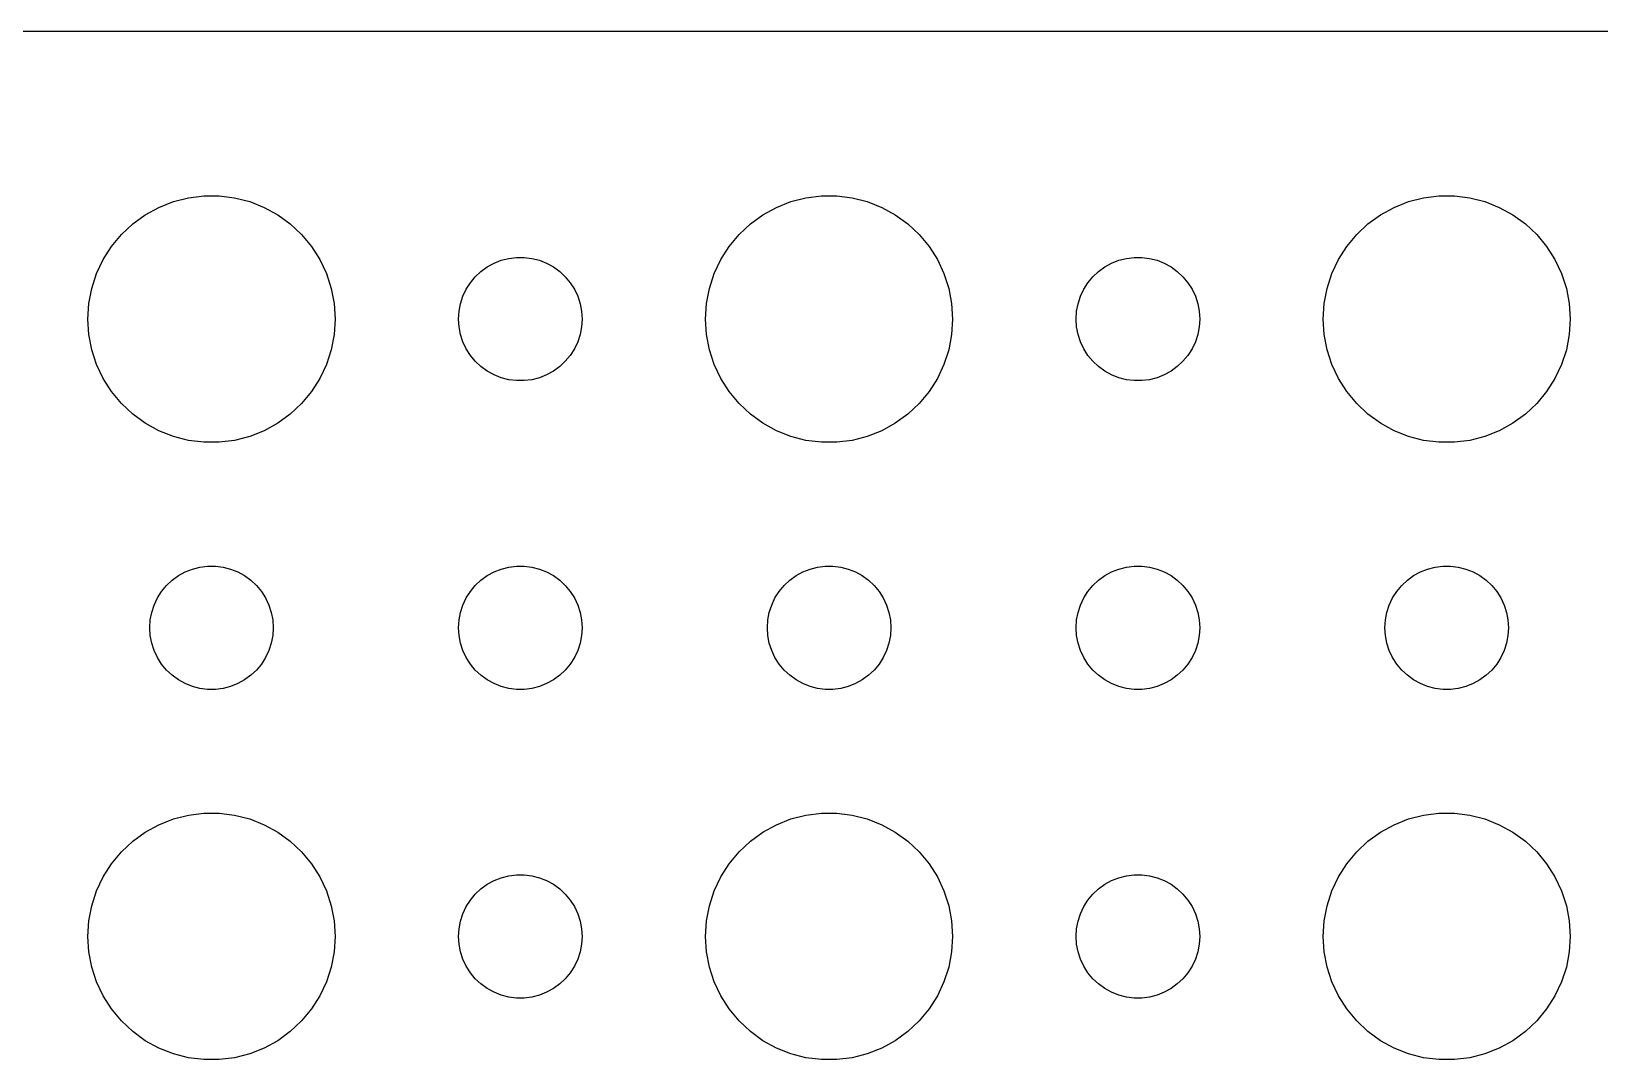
# Model space of a CAD drawing. Header units: metres. Extents: x -134 to 134, y 518 to 1078.
# Drawn here: x 63.12 to 101.21, y 711.01 to 735.99 of the extents above; entities that cross this region are included whole.
import ezdxf

# ---------------------------------------------------------------- set-up
doc = ezdxf.new("R2010")
doc.units = ezdxf.units.M

msp = doc.modelspace()

# ---------------------------------------------------------------- linework, layer by layer
for p, q in [((129.814, 735.99), (-129.814, 735.99)), ((65.8925, 731.533), (66.2227, 731.714)), ((66.2227, 731.714), (66.573, 731.853)), ((66.573, 731.853), (66.9379, 731.947)), ((66.9379, 731.947), (67.3116, 731.994)), ((67.3116, 731.994), (67.6884, 731.994)), ((67.6884, 731.994), (68.0621, 731.947)), ((68.0621, 731.947), (68.427, 731.853)), ((68.427, 731.853), (68.7773, 731.714)), ((68.7773, 731.714), (69.1075, 731.533)), ((80.8925, 731.533), (81.2227, 731.714)), ((81.2227, 731.714), (81.573, 731.853)), ((81.573, 731.853), (81.9379, 731.947)), ((81.9379, 731.947), (82.3116, 731.994)), ((82.3116, 731.994), (82.6884, 731.994)), ((82.6884, 731.994), (83.0621, 731.947)), ((83.0621, 731.947), (83.427, 731.853)), ((83.427, 731.853), (83.7773, 731.714)), ((83.7773, 731.714), (84.1075, 731.533)), ((95.8925, 731.533), (96.2227, 731.714)), ((96.2227, 731.714), (96.573, 731.853)), ((96.573, 731.853), (96.9379, 731.947)), ((96.9379, 731.947), (97.3116, 731.994)), ((97.3116, 731.994), (97.6884, 731.994)), ((97.6884, 731.994), (98.0621, 731.947)), ((98.0621, 731.947), (98.427, 731.853)), ((98.427, 731.853), (98.7773, 731.714)), ((98.7773, 731.714), (99.1075, 731.533)), ((65.3131, 731.054), (65.5877, 731.312)), ((65.5877, 731.312), (65.8925, 731.533)), ((69.1075, 731.533), (69.4123, 731.312)), ((69.4123, 731.312), (69.6869, 731.054)), ((80.3131, 731.054), (80.5877, 731.312)), ((80.5877, 731.312), (80.8925, 731.533)), ((84.1075, 731.533), (84.4123, 731.312)), ((84.4123, 731.312), (84.6869, 731.054)), ((95.3131, 731.054), (95.5877, 731.312)), ((95.5877, 731.312), (95.8925, 731.533)), ((99.1075, 731.533), (99.4123, 731.312)), ((99.4123, 731.312), (99.6869, 731.054)), ((65.073, 730.763), (65.3131, 731.054)), ((69.6869, 731.054), (69.927, 730.763)), ((80.073, 730.763), (80.3131, 731.054)), ((84.6869, 731.054), (84.927, 730.763)), ((95.073, 730.763), (95.3131, 731.054)), ((99.6869, 731.054), (99.927, 730.763)), ((64.8711, 730.445), (65.073, 730.763)), ((69.927, 730.763), (70.1289, 730.445)), ((79.8711, 730.445), (80.073, 730.763)), ((84.927, 730.763), (85.1289, 730.445)), ((94.8711, 730.445), (95.073, 730.763)), ((99.927, 730.763), (100.129, 730.445)), ((64.7107, 730.104), (64.8711, 730.445)), ((70.1289, 730.445), (70.2893, 730.104)), ((74.0439, 730.156), (74.1963, 730.266)), ((74.1963, 730.266), (74.3613, 730.357)), ((74.3613, 730.357), (74.5365, 730.427)), ((74.5365, 730.427), (74.7189, 730.473)), ((74.7189, 730.473), (74.9058, 730.497)), ((74.9058, 730.497), (75.0942, 730.497)), ((75.0942, 730.497), (75.2811, 730.473)), ((75.2811, 730.473), (75.4635, 730.427)), ((75.4635, 730.427), (75.6387, 730.357)), ((75.6387, 730.357), (75.8037, 730.266)), ((75.8037, 730.266), (75.9561, 730.156)), ((79.7107, 730.104), (79.8711, 730.445)), ((85.1289, 730.445), (85.2893, 730.104)), ((89.0439, 730.156), (89.1963, 730.266)), ((89.1963, 730.266), (89.3613, 730.357)), ((89.3613, 730.357), (89.5365, 730.427)), ((89.5365, 730.427), (89.7189, 730.473)), ((89.7189, 730.473), (89.9058, 730.497)), ((89.9058, 730.497), (90.0942, 730.497)), ((90.0942, 730.497), (90.2811, 730.473)), ((90.2811, 730.473), (90.4635, 730.427)), ((90.4635, 730.427), (90.6387, 730.357)), ((90.6387, 730.357), (90.8037, 730.266)), ((90.8037, 730.266), (90.9561, 730.156)), ((94.7107, 730.104), (94.8711, 730.445)), ((100.129, 730.445), (100.289, 730.104)), ((64.5943, 729.746), (64.7107, 730.104)), ((70.2893, 730.104), (70.4057, 729.746)), ((73.6855, 729.723), (73.7865, 729.882)), ((73.7865, 729.882), (73.9065, 730.027)), ((73.9065, 730.027), (74.0439, 730.156)), ((75.9561, 730.156), (76.0934, 730.027)), ((76.0934, 730.027), (76.2135, 729.882)), ((76.2135, 729.882), (76.3145, 729.723)), ((79.5943, 729.746), (79.7107, 730.104)), ((85.2893, 730.104), (85.4057, 729.746)), ((88.6855, 729.723), (88.7865, 729.882)), ((88.7865, 729.882), (88.9065, 730.027)), ((88.9065, 730.027), (89.0439, 730.156)), ((90.9561, 730.156), (91.0934, 730.027)), ((91.0934, 730.027), (91.2135, 729.882)), ((91.2135, 729.882), (91.3145, 729.723)), ((94.5943, 729.746), (94.7107, 730.104)), ((100.289, 730.104), (100.406, 729.746)), ((64.5237, 729.376), (64.5943, 729.746)), ((70.4057, 729.746), (70.4763, 729.376)), ((73.5471, 729.373), (73.6053, 729.552)), ((73.6053, 729.552), (73.6855, 729.723)), ((76.3145, 729.723), (76.3947, 729.552)), ((76.3947, 729.552), (76.4529, 729.373)), ((79.5237, 729.376), (79.5943, 729.746)), ((85.4057, 729.746), (85.4763, 729.376)), ((88.5471, 729.373), (88.6053, 729.552)), ((88.6053, 729.552), (88.6855, 729.723)), ((91.3145, 729.723), (91.3947, 729.552)), ((91.3947, 729.552), (91.4529, 729.373)), ((94.5237, 729.376), (94.5943, 729.746)), ((100.406, 729.746), (100.476, 729.376)), ((64.5, 729), (64.5237, 729.376)), ((70.4763, 729.376), (70.5, 729)), ((73.5, 729), (73.5118, 729.188)), ((73.5118, 729.188), (73.5471, 729.373)), ((76.4529, 729.373), (76.4882, 729.188)), ((76.4882, 729.188), (76.5, 729)), ((79.5, 729), (79.5237, 729.376)), ((85.4763, 729.376), (85.5, 729)), ((88.5, 729), (88.5118, 729.188)), ((88.5118, 729.188), (88.5471, 729.373)), ((91.4529, 729.373), (91.4882, 729.188)), ((91.4882, 729.188), (91.5, 729)), ((94.5, 729), (94.5237, 729.376)), ((100.476, 729.376), (100.5, 729)), ((64.5237, 728.624), (64.5, 729)), ((70.5, 729), (70.4763, 728.624)), ((73.5118, 728.812), (73.5, 729)), ((73.5471, 728.627), (73.5118, 728.812)), ((76.4882, 728.812), (76.4529, 728.627)), ((76.5, 729), (76.4882, 728.812)), ((79.5237, 728.624), (79.5, 729)), ((85.5, 729), (85.4763, 728.624)), ((88.5118, 728.812), (88.5, 729)), ((88.5471, 728.627), (88.5118, 728.812)), ((91.4882, 728.812), (91.4529, 728.627)), ((91.5, 729), (91.4882, 728.812)), ((94.5237, 728.624), (94.5, 729)), ((100.5, 729), (100.476, 728.624)), ((64.5943, 728.254), (64.5237, 728.624)), ((70.4763, 728.624), (70.4057, 728.254)), ((73.6053, 728.448), (73.5471, 728.627)), ((73.6855, 728.277), (73.6053, 728.448)), ((73.7865, 728.118), (73.6855, 728.277)), ((76.3145, 728.277), (76.2135, 728.118)), ((76.3947, 728.448), (76.3145, 728.277)), ((76.4529, 728.627), (76.3947, 728.448)), ((79.5943, 728.254), (79.5237, 728.624)), ((85.4763, 728.624), (85.4057, 728.254)), ((88.6053, 728.448), (88.5471, 728.627)), ((88.6855, 728.277), (88.6053, 728.448)), ((88.7865, 728.118), (88.6855, 728.277)), ((91.3145, 728.277), (91.2135, 728.118)), ((91.3947, 728.448), (91.3145, 728.277)), ((91.4529, 728.627), (91.3947, 728.448)), ((94.5943, 728.254), (94.5237, 728.624)), ((100.476, 728.624), (100.406, 728.254)), ((64.7107, 727.896), (64.5943, 728.254)), ((64.8711, 727.555), (64.7107, 727.896)), ((70.2893, 727.896), (70.1289, 727.555)), ((70.4057, 728.254), (70.2893, 727.896)), ((73.9065, 727.973), (73.7865, 728.118)), ((74.0439, 727.844), (73.9065, 727.973)), ((76.0934, 727.973), (75.9561, 727.844)), ((76.2135, 728.118), (76.0934, 727.973)), ((79.7107, 727.896), (79.5943, 728.254)), ((79.8711, 727.555), (79.7107, 727.896)), ((85.2893, 727.896), (85.1289, 727.555)), ((85.4057, 728.254), (85.2893, 727.896)), ((88.9065, 727.973), (88.7865, 728.118)), ((89.0439, 727.844), (88.9065, 727.973)), ((91.0934, 727.973), (90.9561, 727.844)), ((91.2135, 728.118), (91.0934, 727.973)), ((94.7107, 727.896), (94.5943, 728.254)), ((94.8711, 727.555), (94.7107, 727.896)), ((100.289, 727.896), (100.129, 727.555)), ((100.406, 728.254), (100.289, 727.896)), ((65.073, 727.237), (64.8711, 727.555)), ((70.1289, 727.555), (69.927, 727.237)), ((74.1963, 727.734), (74.0439, 727.844)), ((74.3613, 727.643), (74.1963, 727.734)), ((74.5365, 727.573), (74.3613, 727.643)), ((74.7189, 727.527), (74.5365, 727.573)), ((74.9058, 727.503), (74.7189, 727.527)), ((75.0942, 727.503), (74.9058, 727.503)), ((75.2811, 727.527), (75.0942, 727.503)), ((75.4635, 727.573), (75.2811, 727.527)), ((75.6387, 727.643), (75.4635, 727.573)), ((75.8037, 727.734), (75.6387, 727.643)), ((75.9561, 727.844), (75.8037, 727.734)), ((80.073, 727.237), (79.8711, 727.555)), ((85.1289, 727.555), (84.927, 727.237)), ((89.1963, 727.734), (89.0439, 727.844)), ((89.3613, 727.643), (89.1963, 727.734)), ((89.5365, 727.573), (89.3613, 727.643)), ((89.7189, 727.527), (89.5365, 727.573)), ((89.9058, 727.503), (89.7189, 727.527)), ((90.0942, 727.503), (89.9058, 727.503)), ((90.2811, 727.527), (90.0942, 727.503)), ((90.4635, 727.573), (90.2811, 727.527)), ((90.6387, 727.643), (90.4635, 727.573)), ((90.8037, 727.734), (90.6387, 727.643)), ((90.9561, 727.844), (90.8037, 727.734)), ((95.073, 727.237), (94.8711, 727.555)), ((100.129, 727.555), (99.927, 727.237)), ((65.3131, 726.946), (65.073, 727.237)), ((69.927, 727.237), (69.6869, 726.946)), ((80.3131, 726.946), (80.073, 727.237)), ((84.927, 727.237), (84.6869, 726.946)), ((95.3131, 726.946), (95.073, 727.237)), ((99.927, 727.237), (99.6869, 726.946)), ((65.5877, 726.688), (65.3131, 726.946)), ((69.6869, 726.946), (69.4123, 726.688)), ((80.5877, 726.688), (80.3131, 726.946)), ((84.6869, 726.946), (84.4123, 726.688)), ((95.5877, 726.688), (95.3131, 726.946)), ((99.6869, 726.946), (99.4123, 726.688)), ((65.8925, 726.467), (65.5877, 726.688)), ((66.2227, 726.286), (65.8925, 726.467)), ((69.1075, 726.467), (68.7773, 726.286)), ((69.4123, 726.688), (69.1075, 726.467)), ((80.8925, 726.467), (80.5877, 726.688)), ((81.2227, 726.286), (80.8925, 726.467)), ((84.1075, 726.467), (83.7773, 726.286)), ((84.4123, 726.688), (84.1075, 726.467)), ((95.8925, 726.467), (95.5877, 726.688)), ((96.2227, 726.286), (95.8925, 726.467)), ((99.1075, 726.467), (98.7773, 726.286)), ((99.4123, 726.688), (99.1075, 726.467)), ((66.573, 726.147), (66.2227, 726.286)), ((66.9379, 726.053), (66.573, 726.147)), ((67.3116, 726.006), (66.9379, 726.053)), ((67.6884, 726.006), (67.3116, 726.006)), ((68.0621, 726.053), (67.6884, 726.006)), ((68.427, 726.147), (68.0621, 726.053)), ((68.7773, 726.286), (68.427, 726.147)), ((81.573, 726.147), (81.2227, 726.286)), ((81.9379, 726.053), (81.573, 726.147)), ((82.3116, 726.006), (81.9379, 726.053)), ((82.6884, 726.006), (82.3116, 726.006)), ((83.0621, 726.053), (82.6884, 726.006)), ((83.427, 726.147), (83.0621, 726.053)), ((83.7773, 726.286), (83.427, 726.147)), ((96.573, 726.147), (96.2227, 726.286)), ((96.9379, 726.053), (96.573, 726.147)), ((97.3116, 726.006), (96.9379, 726.053)), ((97.6884, 726.006), (97.3116, 726.006)), ((98.0621, 726.053), (97.6884, 726.006)), ((98.427, 726.147), (98.0621, 726.053)), ((98.7773, 726.286), (98.427, 726.147)), ((66.8613, 722.857), (67.0365, 722.927)), ((67.0365, 722.927), (67.2189, 722.973)), ((67.2189, 722.973), (67.4058, 722.997)), ((67.4058, 722.997), (67.5942, 722.997)), ((67.5942, 722.997), (67.7811, 722.973)), ((67.7811, 722.973), (67.9635, 722.927)), ((67.9635, 722.927), (68.1387, 722.857)), ((74.3613, 722.857), (74.5365, 722.927)), ((74.5365, 722.927), (74.7189, 722.973)), ((74.7189, 722.973), (74.9058, 722.997)), ((74.9058, 722.997), (75.0942, 722.997)), ((75.0942, 722.997), (75.2811, 722.973)), ((75.2811, 722.973), (75.4635, 722.927)), ((75.4635, 722.927), (75.6387, 722.857)), ((81.8613, 722.857), (82.0365, 722.927)), ((82.0365, 722.927), (82.2189, 722.973)), ((82.2189, 722.973), (82.4058, 722.997)), ((82.4058, 722.997), (82.5942, 722.997)), ((82.5942, 722.997), (82.7811, 722.973)), ((82.7811, 722.973), (82.9635, 722.927)), ((82.9635, 722.927), (83.1387, 722.857)), ((89.3613, 722.857), (89.5365, 722.927)), ((89.5365, 722.927), (89.7189, 722.973)), ((89.7189, 722.973), (89.9058, 722.997)), ((89.9058, 722.997), (90.0942, 722.997)), ((90.0942, 722.997), (90.2811, 722.973)), ((90.2811, 722.973), (90.4635, 722.927)), ((90.4635, 722.927), (90.6387, 722.857)), ((96.8613, 722.857), (97.0365, 722.927)), ((97.0365, 722.927), (97.2189, 722.973)), ((97.2189, 722.973), (97.4058, 722.997)), ((97.4058, 722.997), (97.5942, 722.997)), ((97.5942, 722.997), (97.7811, 722.973)), ((97.7811, 722.973), (97.9635, 722.927)), ((97.9635, 722.927), (98.1387, 722.857)), ((66.4065, 722.527), (66.5439, 722.656)), ((66.5439, 722.656), (66.6963, 722.766)), ((66.6963, 722.766), (66.8613, 722.857)), ((68.1387, 722.857), (68.3037, 722.766)), ((68.3037, 722.766), (68.4561, 722.656)), ((68.4561, 722.656), (68.5934, 722.527)), ((73.9065, 722.527), (74.0439, 722.656)), ((74.0439, 722.656), (74.1963, 722.766)), ((74.1963, 722.766), (74.3613, 722.857)), ((75.6387, 722.857), (75.8037, 722.766)), ((75.8037, 722.766), (75.9561, 722.656)), ((75.9561, 722.656), (76.0934, 722.527)), ((81.4065, 722.527), (81.5439, 722.656)), ((81.5439, 722.656), (81.6963, 722.766)), ((81.6963, 722.766), (81.8613, 722.857)), ((83.1387, 722.857), (83.3037, 722.766)), ((83.3037, 722.766), (83.4561, 722.656)), ((83.4561, 722.656), (83.5934, 722.527)), ((88.9065, 722.527), (89.0439, 722.656)), ((89.0439, 722.656), (89.1963, 722.766)), ((89.1963, 722.766), (89.3613, 722.857)), ((90.6387, 722.857), (90.8037, 722.766)), ((90.8037, 722.766), (90.9561, 722.656)), ((90.9561, 722.656), (91.0934, 722.527)), ((96.4065, 722.527), (96.5439, 722.656)), ((96.5439, 722.656), (96.6963, 722.766)), ((96.6963, 722.766), (96.8613, 722.857)), ((98.1387, 722.857), (98.3037, 722.766)), ((98.3037, 722.766), (98.4561, 722.656)), ((98.4561, 722.656), (98.5934, 722.527)), ((66.1053, 722.052), (66.1855, 722.223)), ((66.1855, 722.223), (66.2865, 722.382)), ((66.2865, 722.382), (66.4065, 722.527)), ((68.5934, 722.527), (68.7135, 722.382)), ((68.7135, 722.382), (68.8145, 722.223)), ((68.8145, 722.223), (68.8947, 722.052)), ((73.6053, 722.052), (73.6855, 722.223)), ((73.6855, 722.223), (73.7865, 722.382)), ((73.7865, 722.382), (73.9065, 722.527)), ((76.0934, 722.527), (76.2135, 722.382)), ((76.2135, 722.382), (76.3145, 722.223)), ((76.3145, 722.223), (76.3947, 722.052)), ((81.1053, 722.052), (81.1855, 722.223)), ((81.1855, 722.223), (81.2865, 722.382)), ((81.2865, 722.382), (81.4065, 722.527)), ((83.5934, 722.527), (83.7135, 722.382)), ((83.7135, 722.382), (83.8145, 722.223)), ((83.8145, 722.223), (83.8947, 722.052)), ((88.6053, 722.052), (88.6855, 722.223)), ((88.6855, 722.223), (88.7865, 722.382)), ((88.7865, 722.382), (88.9065, 722.527)), ((91.0934, 722.527), (91.2135, 722.382)), ((91.2135, 722.382), (91.3145, 722.223)), ((91.3145, 722.223), (91.3947, 722.052)), ((96.1053, 722.052), (96.1855, 722.223)), ((96.1855, 722.223), (96.2865, 722.382)), ((96.2865, 722.382), (96.4065, 722.527)), ((98.5934, 722.527), (98.7135, 722.382)), ((98.7135, 722.382), (98.8145, 722.223)), ((98.8145, 722.223), (98.8947, 722.052)), ((66.0118, 721.688), (66.0471, 721.873)), ((66.0471, 721.873), (66.1053, 722.052)), ((68.8947, 722.052), (68.9529, 721.873)), ((68.9529, 721.873), (68.9882, 721.688)), ((73.5118, 721.688), (73.5471, 721.873)), ((73.5471, 721.873), (73.6053, 722.052)), ((76.3947, 722.052), (76.4529, 721.873)), ((76.4529, 721.873), (76.4882, 721.688)), ((81.0118, 721.688), (81.0471, 721.873)), ((81.0471, 721.873), (81.1053, 722.052)), ((83.8947, 722.052), (83.9529, 721.873)), ((83.9529, 721.873), (83.9882, 721.688)), ((88.5118, 721.688), (88.5471, 721.873)), ((88.5471, 721.873), (88.6053, 722.052)), ((91.3947, 722.052), (91.4529, 721.873)), ((91.4529, 721.873), (91.4882, 721.688)), ((96.0118, 721.688), (96.0471, 721.873)), ((96.0471, 721.873), (96.1053, 722.052)), ((98.8947, 722.052), (98.9529, 721.873)), ((98.9529, 721.873), (98.9882, 721.688)), ((66, 721.5), (66.0118, 721.688)), ((66.0118, 721.312), (66, 721.5)), ((68.9882, 721.688), (69, 721.5)), ((69, 721.5), (68.9882, 721.312)), ((73.5, 721.5), (73.5118, 721.688)), ((73.5118, 721.312), (73.5, 721.5)), ((76.4882, 721.688), (76.5, 721.5)), ((76.5, 721.5), (76.4882, 721.312)), ((81, 721.5), (81.0118, 721.688)), ((81.0118, 721.312), (81, 721.5)), ((83.9882, 721.688), (84, 721.5)), ((84, 721.5), (83.9882, 721.312)), ((88.5, 721.5), (88.5118, 721.688)), ((88.5118, 721.312), (88.5, 721.5)), ((91.4882, 721.688), (91.5, 721.5)), ((91.5, 721.5), (91.4882, 721.312)), ((96, 721.5), (96.0118, 721.688)), ((96.0118, 721.312), (96, 721.5)), ((98.9882, 721.688), (99, 721.5)), ((99, 721.5), (98.9882, 721.312)), ((66.0471, 721.127), (66.0118, 721.312)), ((66.1053, 720.948), (66.0471, 721.127)), ((68.9529, 721.127), (68.8947, 720.948)), ((68.9882, 721.312), (68.9529, 721.127)), ((73.5471, 721.127), (73.5118, 721.312)), ((73.6053, 720.948), (73.5471, 721.127)), ((76.4529, 721.127), (76.3947, 720.948)), ((76.4882, 721.312), (76.4529, 721.127)), ((81.0471, 721.127), (81.0118, 721.312)), ((81.1053, 720.948), (81.0471, 721.127)), ((83.9529, 721.127), (83.8947, 720.948)), ((83.9882, 721.312), (83.9529, 721.127)), ((88.5471, 721.127), (88.5118, 721.312)), ((88.6053, 720.948), (88.5471, 721.127)), ((91.4529, 721.127), (91.3947, 720.948)), ((91.4882, 721.312), (91.4529, 721.127)), ((96.0471, 721.127), (96.0118, 721.312)), ((96.1053, 720.948), (96.0471, 721.127)), ((98.9529, 721.127), (98.8947, 720.948)), ((98.9882, 721.312), (98.9529, 721.127)), ((66.1855, 720.777), (66.1053, 720.948)), ((66.2865, 720.618), (66.1855, 720.777)), ((68.8145, 720.777), (68.7135, 720.618)), ((68.8947, 720.948), (68.8145, 720.777)), ((73.6855, 720.777), (73.6053, 720.948)), ((73.7865, 720.618), (73.6855, 720.777)), ((76.3145, 720.777), (76.2135, 720.618)), ((76.3947, 720.948), (76.3145, 720.777)), ((81.1855, 720.777), (81.1053, 720.948)), ((81.2865, 720.618), (81.1855, 720.777)), ((83.8145, 720.777), (83.7135, 720.618)), ((83.8947, 720.948), (83.8145, 720.777)), ((88.6855, 720.777), (88.6053, 720.948)), ((88.7865, 720.618), (88.6855, 720.777)), ((91.3145, 720.777), (91.2135, 720.618)), ((91.3947, 720.948), (91.3145, 720.777)), ((96.1855, 720.777), (96.1053, 720.948)), ((96.2865, 720.618), (96.1855, 720.777)), ((98.8145, 720.777), (98.7135, 720.618)), ((98.8947, 720.948), (98.8145, 720.777)), ((66.4065, 720.473), (66.2865, 720.618)), ((66.5439, 720.344), (66.4065, 720.473)), ((66.6963, 720.234), (66.5439, 720.344)), ((68.4561, 720.344), (68.3037, 720.234)), ((68.5934, 720.473), (68.4561, 720.344)), ((68.7135, 720.618), (68.5934, 720.473)), ((73.9065, 720.473), (73.7865, 720.618)), ((74.0439, 720.344), (73.9065, 720.473)), ((74.1963, 720.234), (74.0439, 720.344)), ((75.9561, 720.344), (75.8037, 720.234)), ((76.0934, 720.473), (75.9561, 720.344)), ((76.2135, 720.618), (76.0934, 720.473)), ((81.4065, 720.473), (81.2865, 720.618)), ((81.5439, 720.344), (81.4065, 720.473)), ((81.6963, 720.234), (81.5439, 720.344)), ((83.4561, 720.344), (83.3037, 720.234)), ((83.5934, 720.473), (83.4561, 720.344)), ((83.7135, 720.618), (83.5934, 720.473)), ((88.9065, 720.473), (88.7865, 720.618)), ((89.0439, 720.344), (88.9065, 720.473)), ((89.1963, 720.234), (89.0439, 720.344)), ((90.9561, 720.344), (90.8037, 720.234)), ((91.0934, 720.473), (90.9561, 720.344)), ((91.2135, 720.618), (91.0934, 720.473)), ((96.4065, 720.473), (96.2865, 720.618)), ((96.5439, 720.344), (96.4065, 720.473)), ((96.6963, 720.234), (96.5439, 720.344)), ((98.4561, 720.344), (98.3037, 720.234)), ((98.5934, 720.473), (98.4561, 720.344)), ((98.7135, 720.618), (98.5934, 720.473)), ((66.8613, 720.143), (66.6963, 720.234)), ((67.0365, 720.073), (66.8613, 720.143)), ((67.2189, 720.027), (67.0365, 720.073)), ((67.4058, 720.003), (67.2189, 720.027)), ((67.5942, 720.003), (67.4058, 720.003)), ((67.7811, 720.027), (67.5942, 720.003)), ((67.9635, 720.073), (67.7811, 720.027)), ((68.1387, 720.143), (67.9635, 720.073)), ((68.3037, 720.234), (68.1387, 720.143)), ((74.3613, 720.143), (74.1963, 720.234)), ((74.5365, 720.073), (74.3613, 720.143)), ((74.7189, 720.027), (74.5365, 720.073)), ((74.9058, 720.003), (74.7189, 720.027)), ((75.0942, 720.003), (74.9058, 720.003)), ((75.2811, 720.027), (75.0942, 720.003)), ((75.4635, 720.073), (75.2811, 720.027)), ((75.6387, 720.143), (75.4635, 720.073)), ((75.8037, 720.234), (75.6387, 720.143)), ((81.8613, 720.143), (81.6963, 720.234)), ((82.0365, 720.073), (81.8613, 720.143)), ((82.2189, 720.027), (82.0365, 720.073)), ((82.4058, 720.003), (82.2189, 720.027)), ((82.5942, 720.003), (82.4058, 720.003)), ((82.7811, 720.027), (82.5942, 720.003)), ((82.9635, 720.073), (82.7811, 720.027)), ((83.1387, 720.143), (82.9635, 720.073)), ((83.3037, 720.234), (83.1387, 720.143)), ((89.3613, 720.143), (89.1963, 720.234)), ((89.5365, 720.073), (89.3613, 720.143)), ((89.7189, 720.027), (89.5365, 720.073)), ((89.9058, 720.003), (89.7189, 720.027)), ((90.0942, 720.003), (89.9058, 720.003)), ((90.2811, 720.027), (90.0942, 720.003)), ((90.4635, 720.073), (90.2811, 720.027)), ((90.6387, 720.143), (90.4635, 720.073)), ((90.8037, 720.234), (90.6387, 720.143)), ((96.8613, 720.143), (96.6963, 720.234)), ((97.0365, 720.073), (96.8613, 720.143)), ((97.2189, 720.027), (97.0365, 720.073)), ((97.4058, 720.003), (97.2189, 720.027)), ((97.5942, 720.003), (97.4058, 720.003)), ((97.7811, 720.027), (97.5942, 720.003)), ((97.9635, 720.073), (97.7811, 720.027)), ((98.1387, 720.143), (97.9635, 720.073)), ((98.3037, 720.234), (98.1387, 720.143)), ((66.2227, 716.714), (66.573, 716.853)), ((66.573, 716.853), (66.9379, 716.947)), ((66.9379, 716.947), (67.3116, 716.994)), ((67.3116, 716.994), (67.6884, 716.994)), ((67.6884, 716.994), (68.0621, 716.947)), ((68.0621, 716.947), (68.427, 716.853)), ((68.427, 716.853), (68.7773, 716.714)), ((81.2227, 716.714), (81.573, 716.853)), ((81.573, 716.853), (81.9379, 716.947)), ((81.9379, 716.947), (82.3116, 716.994)), ((82.3116, 716.994), (82.6884, 716.994)), ((82.6884, 716.994), (83.0621, 716.947)), ((83.0621, 716.947), (83.427, 716.853)), ((83.427, 716.853), (83.7773, 716.714)), ((96.2227, 716.714), (96.573, 716.853)), ((96.573, 716.853), (96.9379, 716.947)), ((96.9379, 716.947), (97.3116, 716.994)), ((97.3116, 716.994), (97.6884, 716.994)), ((97.6884, 716.994), (98.0621, 716.947)), ((98.0621, 716.947), (98.427, 716.853)), ((98.427, 716.853), (98.7773, 716.714)), ((65.5877, 716.312), (65.8925, 716.533)), ((65.8925, 716.533), (66.2227, 716.714)), ((68.7773, 716.714), (69.1075, 716.533)), ((69.1075, 716.533), (69.4123, 716.312)), ((80.5877, 716.312), (80.8925, 716.533)), ((80.8925, 716.533), (81.2227, 716.714)), ((83.7773, 716.714), (84.1075, 716.533)), ((84.1075, 716.533), (84.4123, 716.312)), ((95.5877, 716.312), (95.8925, 716.533)), ((95.8925, 716.533), (96.2227, 716.714)), ((98.7773, 716.714), (99.1075, 716.533)), ((99.1075, 716.533), (99.4123, 716.312)), ((65.3131, 716.054), (65.5877, 716.312)), ((69.4123, 716.312), (69.6869, 716.054)), ((80.3131, 716.054), (80.5877, 716.312)), ((84.4123, 716.312), (84.6869, 716.054)), ((95.3131, 716.054), (95.5877, 716.312)), ((99.4123, 716.312), (99.6869, 716.054)), ((64.8711, 715.445), (65.073, 715.763)), ((65.073, 715.763), (65.3131, 716.054)), ((69.6869, 716.054), (69.927, 715.763)), ((69.927, 715.763), (70.1289, 715.445)), ((79.8711, 715.445), (80.073, 715.763)), ((80.073, 715.763), (80.3131, 716.054)), ((84.6869, 716.054), (84.927, 715.763)), ((84.927, 715.763), (85.1289, 715.445)), ((94.8711, 715.445), (95.073, 715.763)), ((95.073, 715.763), (95.3131, 716.054)), ((99.6869, 716.054), (99.927, 715.763)), ((99.927, 715.763), (100.129, 715.445)), ((64.7107, 715.104), (64.8711, 715.445)), ((70.1289, 715.445), (70.2893, 715.104)), ((74.1963, 715.266), (74.3613, 715.357)), ((74.3613, 715.357), (74.5365, 715.427)), ((74.5365, 715.427), (74.7189, 715.473)), ((74.7189, 715.473), (74.9058, 715.497)), ((74.9058, 715.497), (75.0942, 715.497)), ((75.0942, 715.497), (75.2811, 715.473)), ((75.2811, 715.473), (75.4635, 715.427)), ((75.4635, 715.427), (75.6387, 715.357)), ((75.6387, 715.357), (75.8037, 715.266)), ((79.7107, 715.104), (79.8711, 715.445)), ((85.1289, 715.445), (85.2893, 715.104)), ((89.1963, 715.266), (89.3613, 715.357)), ((89.3613, 715.357), (89.5365, 715.427)), ((89.5365, 715.427), (89.7189, 715.473)), ((89.7189, 715.473), (89.9058, 715.497)), ((89.9058, 715.497), (90.0942, 715.497)), ((90.0942, 715.497), (90.2811, 715.473)), ((90.2811, 715.473), (90.4635, 715.427)), ((90.4635, 715.427), (90.6387, 715.357)), ((90.6387, 715.357), (90.8037, 715.266)), ((94.7107, 715.104), (94.8711, 715.445)), ((100.129, 715.445), (100.289, 715.104)), ((64.5943, 714.746), (64.7107, 715.104)), ((70.2893, 715.104), (70.4057, 714.746)), ((73.7865, 714.882), (73.9065, 715.027)), ((73.9065, 715.027), (74.0439, 715.156)), ((74.0439, 715.156), (74.1963, 715.266)), ((75.8037, 715.266), (75.9561, 715.156)), ((75.9561, 715.156), (76.0934, 715.027)), ((76.0934, 715.027), (76.2135, 714.882)), ((79.5943, 714.746), (79.7107, 715.104)), ((85.2893, 715.104), (85.4057, 714.746)), ((88.7865, 714.882), (88.9065, 715.027)), ((88.9065, 715.027), (89.0439, 715.156)), ((89.0439, 715.156), (89.1963, 715.266)), ((90.8037, 715.266), (90.9561, 715.156)), ((90.9561, 715.156), (91.0934, 715.027)), ((91.0934, 715.027), (91.2135, 714.882)), ((94.5943, 714.746), (94.7107, 715.104)), ((100.289, 715.104), (100.406, 714.746)), ((64.5237, 714.376), (64.5943, 714.746)), ((70.4057, 714.746), (70.4763, 714.376)), ((73.5471, 714.373), (73.6053, 714.552)), ((73.6053, 714.552), (73.6855, 714.723)), ((73.6855, 714.723), (73.7865, 714.882)), ((76.2135, 714.882), (76.3145, 714.723)), ((76.3145, 714.723), (76.3947, 714.552)), ((76.3947, 714.552), (76.4529, 714.373)), ((79.5237, 714.376), (79.5943, 714.746)), ((85.4057, 714.746), (85.4763, 714.376)), ((88.5471, 714.373), (88.6053, 714.552)), ((88.6053, 714.552), (88.6855, 714.723)), ((88.6855, 714.723), (88.7865, 714.882)), ((91.2135, 714.882), (91.3145, 714.723)), ((91.3145, 714.723), (91.3947, 714.552)), ((91.3947, 714.552), (91.4529, 714.373)), ((94.5237, 714.376), (94.5943, 714.746)), ((100.406, 714.746), (100.476, 714.376)), ((64.5, 714), (64.5237, 714.376)), ((70.4763, 714.376), (70.5, 714)), ((73.5, 714), (73.5118, 714.188)), ((73.5118, 714.188), (73.5471, 714.373)), ((76.4529, 714.373), (76.4882, 714.188)), ((76.4882, 714.188), (76.5, 714)), ((79.5, 714), (79.5237, 714.376)), ((85.4763, 714.376), (85.5, 714)), ((88.5, 714), (88.5118, 714.188)), ((88.5118, 714.188), (88.5471, 714.373)), ((91.4529, 714.373), (91.4882, 714.188)), ((91.4882, 714.188), (91.5, 714)), ((94.5, 714), (94.5237, 714.376)), ((100.476, 714.376), (100.5, 714)), ((64.5237, 713.624), (64.5, 714)), ((70.5, 714), (70.4763, 713.624)), ((73.5118, 713.812), (73.5, 714)), ((73.5471, 713.627), (73.5118, 713.812)), ((76.4882, 713.812), (76.4529, 713.627)), ((76.5, 714), (76.4882, 713.812)), ((79.5237, 713.624), (79.5, 714)), ((85.5, 714), (85.4763, 713.624)), ((88.5118, 713.812), (88.5, 714)), ((88.5471, 713.627), (88.5118, 713.812)), ((91.4882, 713.812), (91.4529, 713.627)), ((91.5, 714), (91.4882, 713.812)), ((94.5237, 713.624), (94.5, 714)), ((100.5, 714), (100.476, 713.624)), ((64.5943, 713.254), (64.5237, 713.624)), ((70.4763, 713.624), (70.4057, 713.254)), ((73.6053, 713.448), (73.5471, 713.627)), ((73.6855, 713.277), (73.6053, 713.448)), ((76.3947, 713.448), (76.3145, 713.277)), ((76.4529, 713.627), (76.3947, 713.448)), ((79.5943, 713.254), (79.5237, 713.624)), ((85.4763, 713.624), (85.4057, 713.254)), ((88.6053, 713.448), (88.5471, 713.627)), ((88.6855, 713.277), (88.6053, 713.448)), ((91.3947, 713.448), (91.3145, 713.277)), ((91.4529, 713.627), (91.3947, 713.448)), ((94.5943, 713.254), (94.5237, 713.624)), ((100.476, 713.624), (100.406, 713.254)), ((64.7107, 712.896), (64.5943, 713.254)), ((70.4057, 713.254), (70.2893, 712.896)), ((73.7865, 713.118), (73.6855, 713.277)), ((73.9065, 712.973), (73.7865, 713.118)), ((76.2135, 713.118), (76.0934, 712.973)), ((76.3145, 713.277), (76.2135, 713.118)), ((79.7107, 712.896), (79.5943, 713.254)), ((85.4057, 713.254), (85.2893, 712.896)), ((88.7865, 713.118), (88.6855, 713.277)), ((88.9065, 712.973), (88.7865, 713.118)), ((91.2135, 713.118), (91.0934, 712.973)), ((91.3145, 713.277), (91.2135, 713.118)), ((94.7107, 712.896), (94.5943, 713.254)), ((100.406, 713.254), (100.289, 712.896)), ((64.8711, 712.555), (64.7107, 712.896)), ((70.2893, 712.896), (70.1289, 712.555)), ((74.0439, 712.844), (73.9065, 712.973)), ((74.1963, 712.734), (74.0439, 712.844)), ((74.3613, 712.643), (74.1963, 712.734)), ((74.5365, 712.573), (74.3613, 712.643)), ((75.6387, 712.643), (75.4635, 712.573)), ((75.8037, 712.734), (75.6387, 712.643)), ((75.9561, 712.844), (75.8037, 712.734)), ((76.0934, 712.973), (75.9561, 712.844)), ((79.8711, 712.555), (79.7107, 712.896)), ((85.2893, 712.896), (85.1289, 712.555)), ((89.0439, 712.844), (88.9065, 712.973)), ((89.1963, 712.734), (89.0439, 712.844)), ((89.3613, 712.643), (89.1963, 712.734)), ((89.5365, 712.573), (89.3613, 712.643)), ((90.6387, 712.643), (90.4635, 712.573)), ((90.8037, 712.734), (90.6387, 712.643)), ((90.9561, 712.844), (90.8037, 712.734)), ((91.0934, 712.973), (90.9561, 712.844)), ((94.8711, 712.555), (94.7107, 712.896)), ((100.289, 712.896), (100.129, 712.555)), ((65.073, 712.237), (64.8711, 712.555)), ((70.1289, 712.555), (69.927, 712.237)), ((74.7189, 712.527), (74.5365, 712.573)), ((74.9058, 712.503), (74.7189, 712.527)), ((75.0942, 712.503), (74.9058, 712.503)), ((75.2811, 712.527), (75.0942, 712.503)), ((75.4635, 712.573), (75.2811, 712.527)), ((80.073, 712.237), (79.8711, 712.555)), ((85.1289, 712.555), (84.927, 712.237)), ((89.7189, 712.527), (89.5365, 712.573)), ((89.9058, 712.503), (89.7189, 712.527)), ((90.0942, 712.503), (89.9058, 712.503)), ((90.2811, 712.527), (90.0942, 712.503)), ((90.4635, 712.573), (90.2811, 712.527)), ((95.073, 712.237), (94.8711, 712.555)), ((100.129, 712.555), (99.927, 712.237)), ((65.3131, 711.946), (65.073, 712.237)), ((65.5877, 711.688), (65.3131, 711.946)), ((69.6869, 711.946), (69.4123, 711.688)), ((69.927, 712.237), (69.6869, 711.946)), ((80.3131, 711.946), (80.073, 712.237)), ((80.5877, 711.688), (80.3131, 711.946)), ((84.6869, 711.946), (84.4123, 711.688)), ((84.927, 712.237), (84.6869, 711.946)), ((95.3131, 711.946), (95.073, 712.237)), ((95.5877, 711.688), (95.3131, 711.946)), ((99.6869, 711.946), (99.4123, 711.688)), ((99.927, 712.237), (99.6869, 711.946)), ((65.8925, 711.467), (65.5877, 711.688)), ((69.4123, 711.688), (69.1075, 711.467)), ((80.8925, 711.467), (80.5877, 711.688)), ((84.4123, 711.688), (84.1075, 711.467)), ((95.8925, 711.467), (95.5877, 711.688)), ((99.4123, 711.688), (99.1075, 711.467)), ((66.2227, 711.286), (65.8925, 711.467)), ((66.573, 711.147), (66.2227, 711.286)), ((66.9379, 711.053), (66.573, 711.147)), ((68.427, 711.147), (68.0621, 711.053)), ((68.7773, 711.286), (68.427, 711.147)), ((69.1075, 711.467), (68.7773, 711.286)), ((81.2227, 711.286), (80.8925, 711.467)), ((81.573, 711.147), (81.2227, 711.286)), ((81.9379, 711.053), (81.573, 711.147)), ((83.427, 711.147), (83.0621, 711.053)), ((83.7773, 711.286), (83.427, 711.147)), ((84.1075, 711.467), (83.7773, 711.286)), ((96.2227, 711.286), (95.8925, 711.467)), ((96.573, 711.147), (96.2227, 711.286)), ((96.9379, 711.053), (96.573, 711.147)), ((98.427, 711.147), (98.0621, 711.053)), ((98.7773, 711.286), (98.427, 711.147)), ((99.1075, 711.467), (98.7773, 711.286)), ((67.3116, 711.006), (66.9379, 711.053)), ((67.6884, 711.006), (67.3116, 711.006)), ((68.0621, 711.053), (67.6884, 711.006)), ((82.3116, 711.006), (81.9379, 711.053)), ((82.6884, 711.006), (82.3116, 711.006)), ((83.0621, 711.053), (82.6884, 711.006)), ((97.3116, 711.006), (96.9379, 711.053)), ((97.6884, 711.006), (97.3116, 711.006)), ((98.0621, 711.053), (97.6884, 711.006))]:
    msp.add_line(p, q)

doc.saveas('drawing.dxf')
